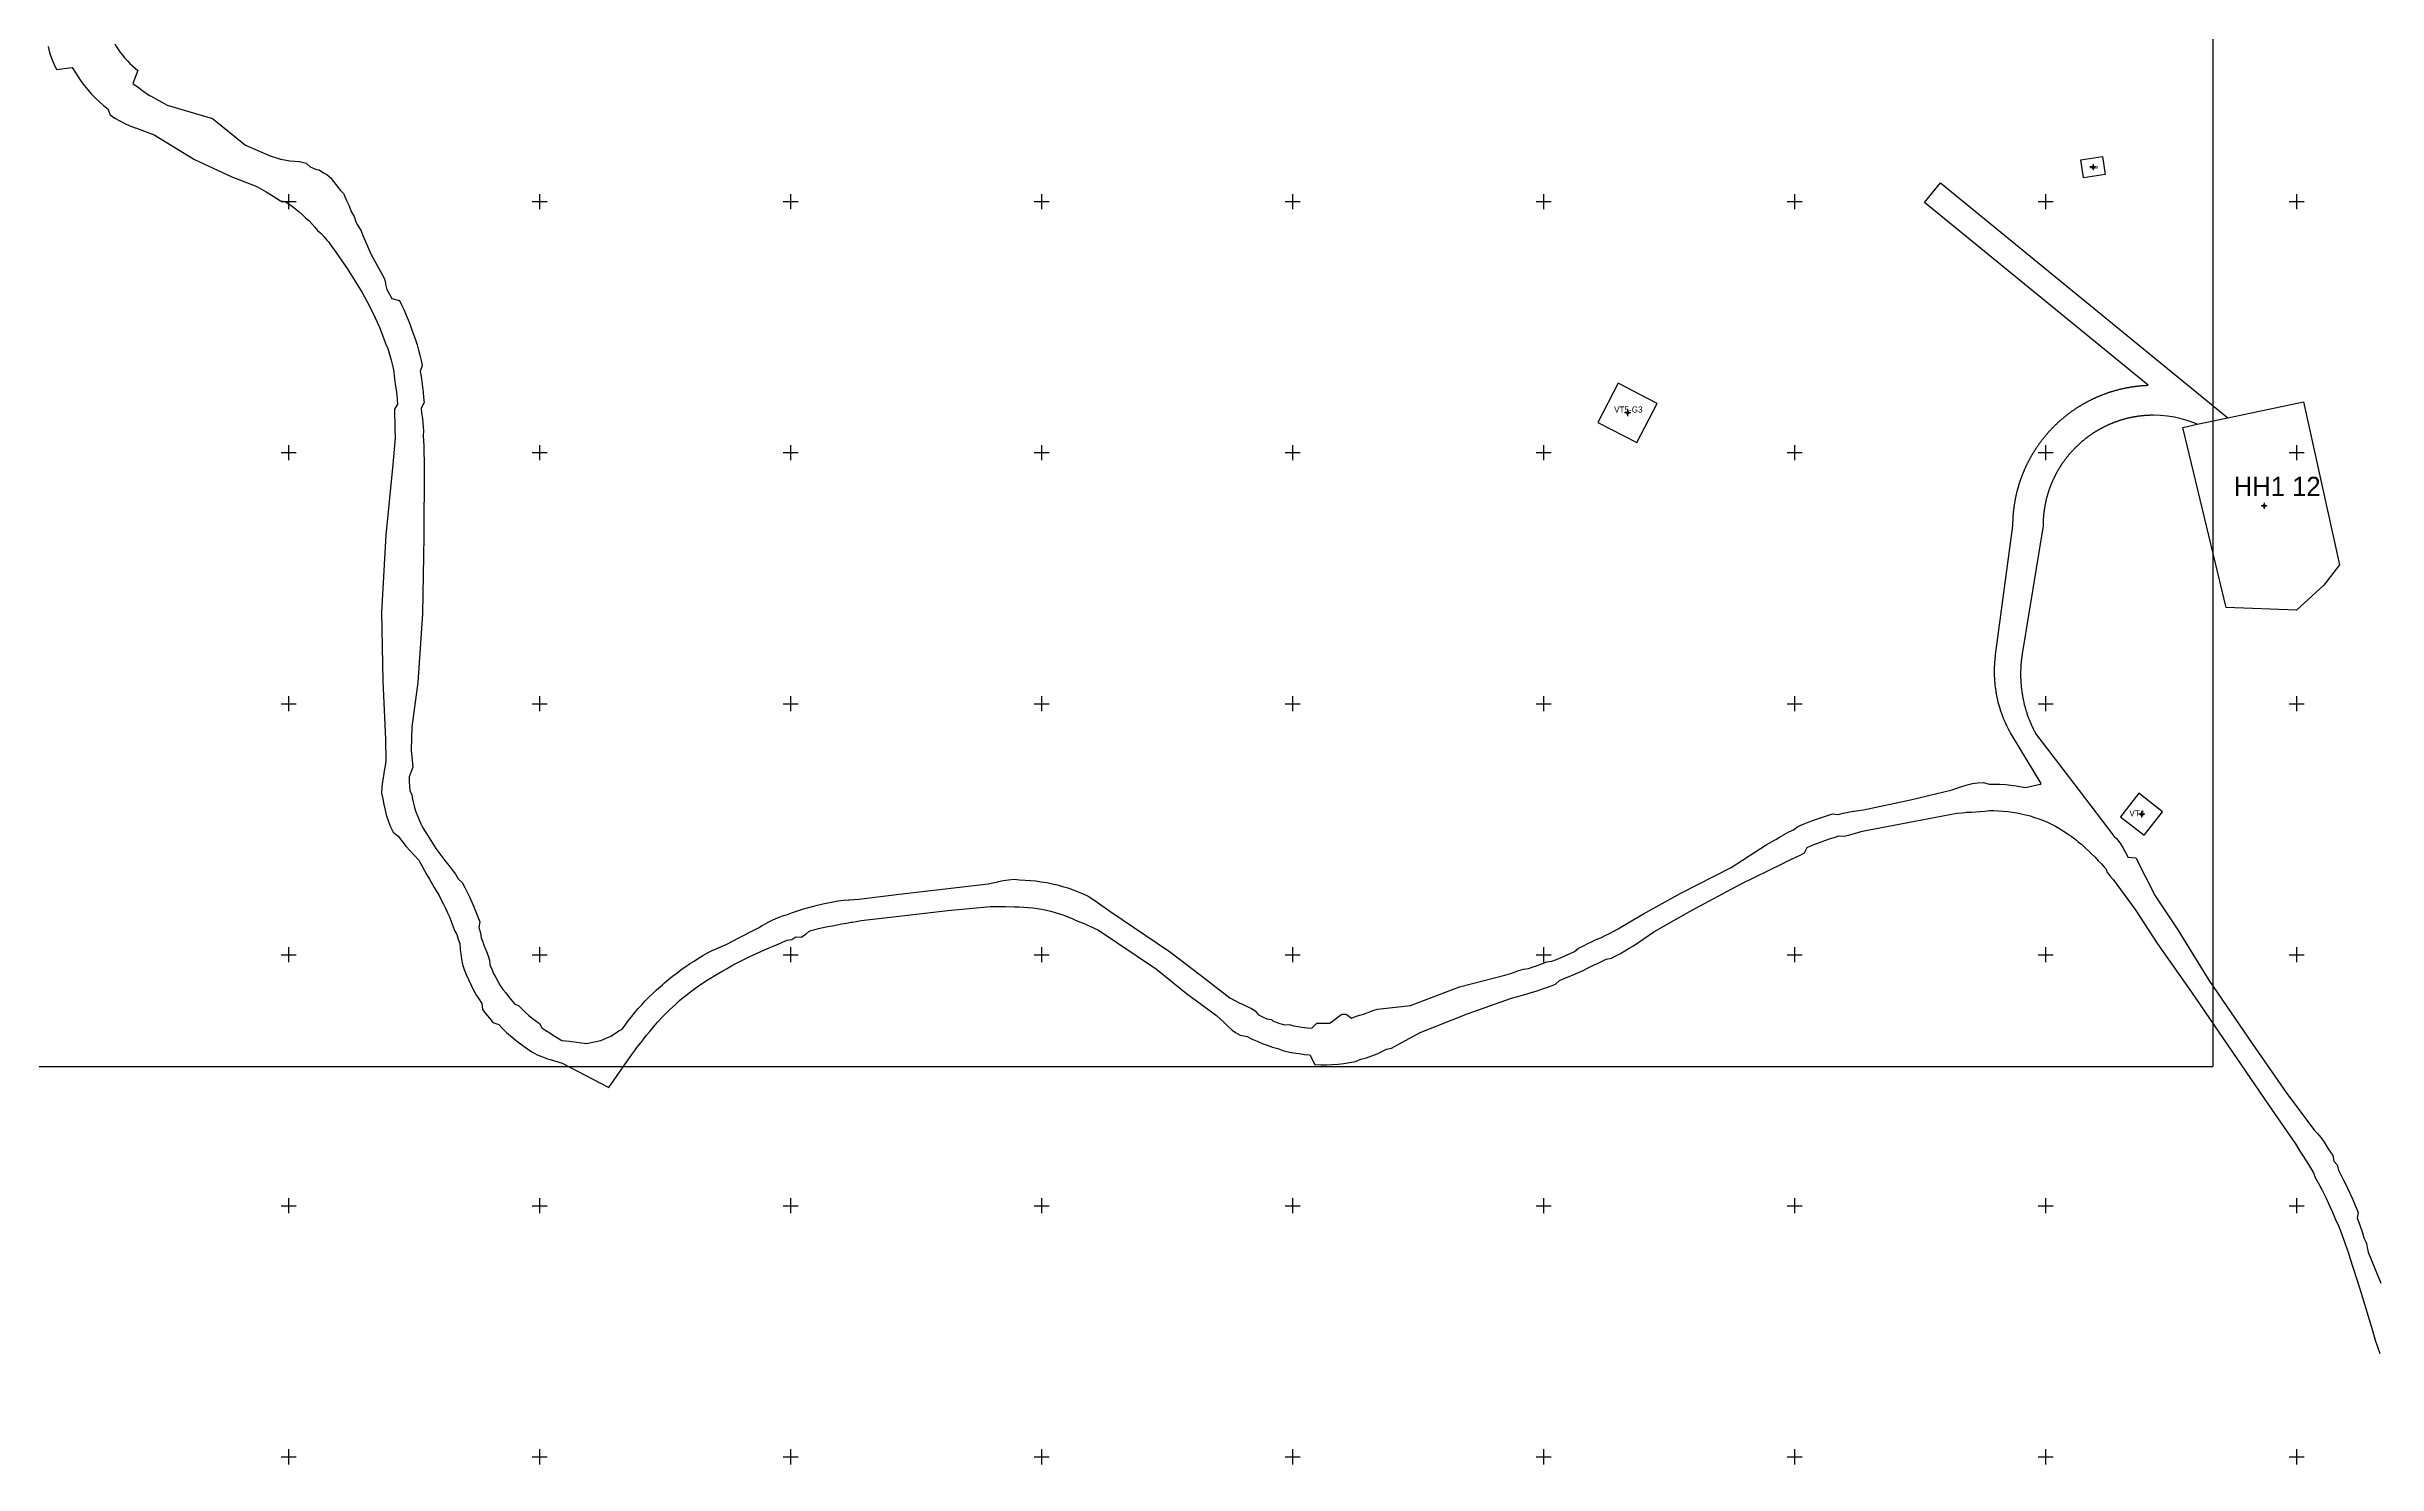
# Model space of a CAD drawing. Extents: x 542197 to 550482, y 1822129 to 1845893.
# Drawn here: x 546104 to 547032, y 1842097 to 1842662 of the extents above; entities that cross this region are included whole.
import ezdxf

# ---------------------------------------------------------------- set-up
doc = ezdxf.new("R2010")
doc.units = 0
for name, color, linetype in [('Level 11', 7, 'Continuous'), ('Level 28', 7, 'Continuous'), ('Level 30', 7, 'Continuous'), ('Level 63', 7, 'Continuous')]:
    doc.layers.add(name, color=color, linetype=linetype)

msp = doc.modelspace()

# ---------------------------------------------------------------- linework, layer by layer
at = {"layer": 'Level 11'}
for p, q in [((546918.23, 1842613.72), (546917.61, 1842613.72)), ((546918.86, 1842614.34), (546918.23, 1842613.72)), ((546918.23, 1842613.72), (546918.86, 1842613.09)), ((546918.86, 1842614.97), (546918.86, 1842614.34)), ((546919.48, 1842613.72), (546918.86, 1842614.34)), ((546918.86, 1842613.09), (546919.48, 1842613.72)), ((546918.86, 1842613.09), (546918.86, 1842612.47)), ((546920.11, 1842613.72), (546919.48, 1842613.72)), ((546732.8, 1842515.82), (546732.17, 1842515.82)), ((546733.42, 1842516.45), (546732.8, 1842515.82)), ((546732.8, 1842515.82), (546733.42, 1842515.2)), ((546733.42, 1842517.07), (546733.42, 1842516.45)), ((546734.05, 1842515.82), (546733.42, 1842516.45)), ((546733.42, 1842515.2), (546734.05, 1842515.82)), ((546733.42, 1842515.2), (546733.42, 1842514.57)), ((546734.67, 1842515.82), (546734.05, 1842515.82)), ((546986.42, 1842478.81), (546985.79, 1842478.81)), ((546987.04, 1842479.44), (546986.42, 1842478.81)), ((546986.42, 1842478.81), (546987.04, 1842478.19)), ((546987.04, 1842480.06), (546987.04, 1842479.44)), ((546987.67, 1842478.81), (546987.04, 1842479.44)), ((546987.04, 1842478.19), (546987.67, 1842478.81)), ((546987.04, 1842478.19), (546987.04, 1842477.56)), ((546988.29, 1842478.81), (546987.67, 1842478.81)), ((546938.21, 1842357.21), (546938.21, 1842356.58)), ((546937.58, 1842355.96), (546936.96, 1842355.96)), ((546938.21, 1842356.58), (546937.58, 1842355.96)), ((546937.58, 1842355.96), (546938.21, 1842355.33)), ((546938.83, 1842355.96), (546938.21, 1842356.58)), ((546938.21, 1842355.33), (546938.83, 1842355.96)), ((546938.21, 1842355.33), (546938.21, 1842354.71)), ((546939.46, 1842355.96), (546938.83, 1842355.96))]:
    msp.add_line(p, q, dxfattribs=at)
for centre in [(546918.86, 1842613.72), (546733.42, 1842515.82), (546987.04, 1842478.81), (546938.21, 1842355.96)]:
    msp.add_circle(centre, 0.15, dxfattribs=at)
at = {"layer": 'Level 30'}
msp.add_line((546960.42, 1842511.28), (546972.56, 1842513.87), dxfattribs=at)
for points in [[(546104.11, 1842661.73), (546104.77, 1842659.4), (546105.52, 1842657.1), (546106.46, 1842654.87), (546107.51, 1842652.68), (546113.8, 1842653.41), (546114.9, 1842651.53), (546116.08, 1842649.68), (546117.33, 1842647.89), (546118.65, 1842646.15), (546120.04, 1842644.46), (546121.5, 1842642.83), (546123.02, 1842641.25), (546124.6, 1842639.74), (546126.24, 1842638.3), (546127.94, 1842636.92), (546128.92, 1842634.54), (546130.77, 1842633.27), (546132.7, 1842632.13), (546134.7, 1842631.13), (546136.74, 1842630.22), (546138.8, 1842629.39), (546139.33, 1842629.19), (546146.4, 1842626.65), (546162.46, 1842616.72), (546177.29, 1842609.91), (546187.32, 1842605.95), (546191.08, 1842603.84), (546192.35, 1842603.07), (546195.27, 1842601.21), (546196.75, 1842600.35), (546198.61, 1842600.06), (546200.05, 1842599.09), (546201.46, 1842598.07), (546202.84, 1842597.01), (546204.18, 1842595.9), (546205.49, 1842594.75), (546206.75, 1842593.55), (546208.08, 1842592.41), (546209.26, 1842591.13), (546210.41, 1842589.81), (546211.5, 1842588.45), (546212.93, 1842587.33), (546214.11, 1842586.01), (546215.25, 1842584.64), (546215.8, 1842583.93), (546215.8, 1842583.93), (546216.41, 1842583.13), (546218.83, 1842579.92), (546223.28, 1842573.37), (546229.28, 1842563.78), (546230.21, 1842562.03), (546231.07, 1842560.35), (546232.83, 1842557.02), (546234.49, 1842553.65), (546235.28, 1842551.94), (546236.03, 1842550.22), (546236.76, 1842548.48), (546237.44, 1842546.73), (546238.09, 1842544.97), (546238.71, 1842543.19), (546239.53, 1842541.48), (546240.08, 1842539.67), (546240.84, 1842536.89), (546241.49, 1842534.19), (546241.89, 1842532.35), (546241.97, 1842530.45), (546242.48, 1842527.42), (546242.83, 1842524.87), (546243.05, 1842523), (546243.22, 1842521.13), (546243.36, 1842519.26), (546242.12, 1842517.32), (546242.18, 1842515.47), (546242.25, 1842511.76), (546242.32, 1842509.44), (546242.38, 1842505.93), (546241.46, 1842495.23), (546238.7, 1842467.19), (546237.01, 1842436.45), (546237.47, 1842408.98), (546238.61, 1842385.91), (546238.77, 1842377.2), (546238.42, 1842375.21), (546238.07, 1842373.23), (546237.72, 1842371.24), (546237.59, 1842370.52), (546237.39, 1842369.05), (546237.15, 1842366.73), (546237.04, 1842364.39), (546237.54, 1842362.11), (546237.89, 1842359.81), (546238.38, 1842357.54), (546238.87, 1842355.72), (546238.99, 1842355.29), (546239.71, 1842353.08), (546240.54, 1842350.91), (546241.6, 1842348.84), (546243.59, 1842347.27), (546244.93, 1842345.44), (546246.36, 1842343.69), (546246.73, 1842343.26), (546251.8, 1842337.65), (546255.08, 1842331.84), (546256.09, 1842330.12), (546257.97, 1842326.82), (546259.9, 1842323.56), (546260.81, 1842321.9), (546261.67, 1842320.21), (546262.5, 1842318.51), (546263.33, 1842316.69), (546264.04, 1842315.04), (546264.75, 1842313.28), (546265.42, 1842311.51), (546266.05, 1842309.72), (546266.98, 1842308.03), (546267.53, 1842306.21), (546268.15, 1842304.48), (546268.16, 1842304.41), (546268.33, 1842302.49), (546268.37, 1842302.01), (546268.54, 1842300.39), (546268.84, 1842298.22), (546269.25, 1842296.16), (546269.97, 1842294.11), (546270.77, 1842292.08), (546271.63, 1842290.08), (546272.55, 1842288.11), (546273.54, 1842286.18), (546274.88, 1842283.79), (546275.71, 1842282.4), (546276.89, 1842280.57), (546277.28, 1842278.18), (546278.6, 1842276.41), (546279.97, 1842274.68), (546281.4, 1842272.99), (546283.74, 1842272.15), (546285.25, 1842270.6), (546286.82, 1842269.09), (546288.43, 1842267.64), (546290.09, 1842266.24), (546291.8, 1842264.9), (546295.31, 1842262.35), (546297.15, 1842261.18), (546299.02, 1842260.08), (546301.07, 1842259.3), (546303.13, 1842258.6), (546304.17, 1842258.28), (546309.02, 1842256.86), (546327.57, 1842247.06), (546336.66, 1842260.29), (546337.87, 1842261.88), (546338.72, 1842262.99), (546340.27, 1842264.94), (546341.44, 1842266.45), (546342.59, 1842267.97), (546343.82, 1842269.43), (546345.04, 1842270.9), (546346.28, 1842272.34), (546346.96, 1842273.1), (546348.86, 1842275.15), (546350.19, 1842276.52), (546351.54, 1842277.87), (546352.92, 1842279.18), (546354.33, 1842280.47), (546355.01, 1842281.07), (546355.77, 1842281.72), (546357.23, 1842282.95), (546358.71, 1842284.15), (546360.2, 1842285.33), (546361.73, 1842286.47), (546363.29, 1842287.58), (546364.33, 1842288.3), (546366.46, 1842289.7), (546368.08, 1842290.71), (546369.72, 1842291.69), (546371.37, 1842292.63), (546373.02, 1842293.6), (546374.66, 1842294.58), (546375.08, 1842294.82), (546376.38, 1842295.57), (546378.12, 1842296.56), (546383.45, 1842299.2), (546389.63, 1842301.97), (546391.47, 1842302.76), (546392.72, 1842303.3), (546393.28, 1842303.54), (546395.05, 1842304.26), (546396.8, 1842305), (546398.54, 1842305.76), (546400.47, 1842306.04), (546402.06, 1842307.2), (546404.15, 1842307), (546406.09, 1842308.16), (546407.37, 1842309.34), (546408.22, 1842309.6), (546409.2, 1842309.88), (546411.04, 1842310.39), (546412.89, 1842310.86), (546414.75, 1842311.29), (546416.64, 1842311.58), (546418.51, 1842311.93), (546420.39, 1842312.25), (546422.27, 1842312.59), (546424.15, 1842312.94), (546424.62, 1842313.03), (546426.1, 1842313.28), (546428.07, 1842313.62), (546444.23, 1842315.45), (546462.58, 1842317.63), (546479.66, 1842319.22), (546481.67, 1842319.24), (546483.89, 1842319.27), (546485.54, 1842319.25), (546489.11, 1842319.12), (546491.01, 1842319.04), (546492.83, 1842318.98), (546494.64, 1842318.86), (546496.45, 1842318.68), (546498.25, 1842318.44), (546500.04, 1842318.13), (546501.82, 1842317.77), (546503.58, 1842317.35), (546505.34, 1842316.87), (546507.07, 1842316.34), (546508.79, 1842315.74), (546510.48, 1842315.09), (546512.15, 1842314.38), (546513.8, 1842313.62), (546515.52, 1842312.98), (546517.22, 1842312.28), (546522.62, 1842309.79), (546545.71, 1842294.25), (546557.72, 1842284.59), (546569.69, 1842275.78), (546572.76, 1842272.98), (546574.44, 1842271.28), (546575.9, 1842269.99), (546577.25, 1842269.08), (546579.02, 1842267.99), (546581.9, 1842267.37), (546583.85, 1842266.4), (546585.83, 1842265.51), (546588.16, 1842264.56), (546589.88, 1842263.92), (546591.95, 1842263.22), (546594.03, 1842262.6), (546596.09, 1842261.84), (546598.22, 1842261.36), (546600.36, 1842260.94), (546602.52, 1842260.6), (546604.68, 1842260.33), (546606.86, 1842260.13), (546608.88, 1842256.22), (546611.19, 1842256.17), (546613.5, 1842256.19), (546615.58, 1842256.27), (546618.11, 1842256.46), (546620.41, 1842256.71), (546622.69, 1842257.04), (546624.97, 1842257.44), (546627.13, 1842258.34), (546629.36, 1842258.89), (546631.51, 1842259.71), (546633.62, 1842260.59), (546634.67, 1842261.06), (546635.58, 1842261.49), (546637.39, 1842262.35), (546639.38, 1842262.74), (546650.79, 1842269.02), (546669.87, 1842276.57), (546687.2, 1842282.7), (546689.14, 1842283.22), (546690.07, 1842283.47), (546691.09, 1842283.74), (546693.07, 1842284.29), (546695.02, 1842284.9), (546696.98, 1842285.5), (546699.94, 1842286.52), (546700.85, 1842286.84), (546702.78, 1842287.54), (546704.7, 1842288.26), (546706.29, 1842289.8), (546708.19, 1842290.55), (546711.7, 1842292.01), (546711.95, 1842292.12), (546713.83, 1842292.93), (546715.69, 1842293.76), (546717.51, 1842294.67), (546719.36, 1842295.54), (546720.17, 1842295.93), (546721.2, 1842296.43), (546724.84, 1842298.25), (546726.98, 1842298.57), (546728.78, 1842299.53), (546730.57, 1842300.54), (546732.32, 1842301.58), (546734.05, 1842302.62), (546735.81, 1842303.57), (546743.83, 1842309.09), (546758.65, 1842317.51), (546778.45, 1842328.06), (546795.25, 1842336.36), (546797.04, 1842337.24), (546797.34, 1842337.39), (546798.76, 1842338.07), (546800.48, 1842338.87), (546802.16, 1842339.72), (546803.86, 1842340.54), (546804.96, 1842342.72), (546806.72, 1842343.48), (546808.49, 1842344.21), (546810.28, 1842344.9), (546810.65, 1842345.04), (546812.08, 1842345.56), (546813.9, 1842346.18), (546815.72, 1842346.76), (546817.56, 1842347.31), (546819.57, 1842347.2), (546821.42, 1842347.67), (546823.26, 1842348.16), (546825.1, 1842348.67), (546825.57, 1842348.79), (546827.02, 1842349.16), (546828.96, 1842349.66), (546847.86, 1842353.23), (546864.54, 1842356.39), (546866.54, 1842356.58), (546867.77, 1842356.69), (546868.48, 1842356.75), (546870.31, 1842356.85), (546872.15, 1842356.89), (546873.96, 1842357.05), (546875.77, 1842357.16), (546877.59, 1842357.42), (546879.41, 1842357.42), (546881.23, 1842357.35), (546883.05, 1842357.23), (546884.87, 1842357.04), (546886.68, 1842356.8), (546888.48, 1842356.49), (546890.26, 1842356.12), (546893.81, 1842355.27), (546895.56, 1842354.73), (546897.28, 1842354.13), (546899.08, 1842353.43), (546900.67, 1842352.75), (546902.32, 1842351.98), (546903.95, 1842351.16), (546905.56, 1842350.28), (546907.07, 1842349.26), (546908.61, 1842348.28), (546910.11, 1842347.25), (546911.58, 1842346.16), (546912.31, 1842345.59), (546913.01, 1842345.03), (546914.4, 1842343.86), (546915.75, 1842342.63), (546917.06, 1842341.37), (546918.33, 1842340.06), (546919.74, 1842338.87), (546920.93, 1842337.47), (546922.22, 1842336.16), (546923.48, 1842334.79), (546924.09, 1842334.09), (546924.38, 1842333.08), (546925.59, 1842331.49), (546926.92, 1842329.97), (546935.61, 1842318), (546944.53, 1842304.4), (546958.1, 1842285.14), (546988.83, 1842240.26), (546999.49, 1842224.74), (547001.59, 1842221.37), (547002.59, 1842219.71), (547004.67, 1842216.44), (547006.66, 1842213.11), (547007.38, 1842211.29), (547009.24, 1842207.9), (547010.13, 1842206.18), (547011.7, 1842203.02), (547012.68, 1842200.97), (547014.26, 1842197.44), (547015.74, 1842193.87), (547016.68, 1842192.15), (547018.02, 1842188.52), (547018.66, 1842186.69), (547018.66, 1842186.69), (547019.98, 1842183.04), (547020.65, 1842181.17), (547021.17, 1842179.24), (547025.3, 1842166.58), (547030.22, 1842150.35), (547031.31, 1842146.45), (547033.1, 1842141.15)], [(546130.75, 1842662.87), (546131.46, 1842661.65), (546132.22, 1842660.46), (546133.03, 1842659.31), (546133.88, 1842658.18), (546134.62, 1842657.28), (546134.62, 1842657.28), (546135.72, 1842656.04), (546136.7, 1842655.03), (546137.72, 1842654.05), (546138.78, 1842653.12), (546139.87, 1842652.23), (546137.86, 1842647.01), (546139.2, 1842646.09), (546140.53, 1842645.13), (546141.84, 1842644.15), (546143.2, 1842643.21), (546144.61, 1842642.32), (546144.97, 1842642.11), (546151.54, 1842638.42), (546169.62, 1842633.11), (546182.78, 1842622.48), (546192.68, 1842618.23), (546196.78, 1842616.9), (546200.57, 1842616.29), (546204.26, 1842615.93), (546206.96, 1842615.24), (546208.56, 1842613.84), (546211.1, 1842612.72), (546212.14, 1842612.66), (546213.83, 1842611.51), (546215.14, 1842610.74), (546216.17, 1842609.93), (546216.74, 1842609.42), (546217.78, 1842608.19), (546219.19, 1842606.28), (546220.67, 1842604.46), (546221.81, 1842603.27), (546222.11, 1842602.63), (546223.07, 1842600.41), (546224.09, 1842598.3), (546224.84, 1842596.02), (546226.03, 1842594.11), (546226.81, 1842591.94), (546227.28, 1842590.92), (546227.83, 1842590.09), (546228.83, 1842588.35), (546229.56, 1842586.46), (546232.76, 1842579.14), (546238.19, 1842569.21), (546238.51, 1842567.52), (546238.55, 1842567.06), (546239.05, 1842564.95), (546240.12, 1842563.18), (546241.1, 1842561.36), (546244.15, 1842560.57), (546245.07, 1842558.67), (546245.96, 1842556.75), (546246.81, 1842554.81), (546247.62, 1842552.86), (546248.39, 1842550.89), (546249.12, 1842548.9), (546250.52, 1842544.91), (546251.13, 1842542.88), (546251.7, 1842540.85), (546252.23, 1842538.8), (546252.72, 1842536.74), (546253.16, 1842534.67), (546252.38, 1842532.37), (546252.74, 1842530.31), (546253.06, 1842528.24), (546253.33, 1842526.17), (546253.57, 1842524.09), (546253.76, 1842522.01), (546253.92, 1842519.92), (546252.83, 1842517.78), (546252.9, 1842515.72), (546253.35, 1842513.65), (546253.63, 1842510.2), (546253.65, 1842508.84), (546253.64, 1842506.7), (546253.81, 1842502.7), (546253.93, 1842494.04), (546253.84, 1842466.56), (546253.28, 1842435.76), (546251.5, 1842408.39), (546249.11, 1842390.83), (546248.86, 1842381.43), (546249.49, 1842374.69), (546248.81, 1842373), (546248.01, 1842370.81), (546248, 1842370.08), (546248.02, 1842368.95), (546248.11, 1842367.17), (546248.29, 1842365.41), (546249.01, 1842363.72), (546249.3, 1842362), (546249.67, 1842360.3), (546250.13, 1842358.61), (546250.67, 1842356.96), (546251.29, 1842355.33), (546251.97, 1842353.72), (546252.69, 1842352.12), (546253.5, 1842350.57), (546254.38, 1842349.05), (546254.61, 1842348.68), (546258.65, 1842342.36), (546262.64, 1842337.04), (546263.9, 1842335.46), (546265.19, 1842333.78), (546266.4, 1842332.03), (546267.5, 1842330.22), (546269.17, 1842328.72), (546270.18, 1842326.85), (546271.16, 1842324.95), (546272.09, 1842323.03), (546273.03, 1842320.98), (546273.82, 1842319.13), (546274.62, 1842317.15), (546275.38, 1842315.15), (546276.09, 1842313.13), (546275.81, 1842310.81), (546276.43, 1842308.79), (546276.72, 1842306.76), (546277.44, 1842304.76), (546277.63, 1842304.19), (546278.11, 1842302.89), (546278.77, 1842301.25), (546279.46, 1842299.56), (546280.07, 1842297.85), (546280.15, 1842295.92), (546280.88, 1842294.23), (546281.66, 1842292.57), (546282.49, 1842290.93), (546283.62, 1842288.91), (546284.32, 1842287.74), (546285.31, 1842286.2), (546286.54, 1842284.81), (546287.63, 1842283.34), (546288.64, 1842282.06), (546289.95, 1842280.51), (546291.71, 1842279.65), (546292.96, 1842278.35), (546294.27, 1842277.1), (546295.61, 1842275.89), (546296.99, 1842274.73), (546298.41, 1842273.61), (546299.87, 1842272.55), (546300.92, 1842270.86), (546302.47, 1842269.87), (546304.05, 1842268.94), (546305.56, 1842267.89), (546307.12, 1842266.88), (546308.78, 1842265.89), (546310.39, 1842265.69), (546311.85, 1842265.55), (546318.66, 1842264.68), (546324.37, 1842265.78), (546328.3, 1842267.51), (546330.22, 1842268.71), (546331.47, 1842269.64), (546332.8, 1842270.29), (546334, 1842272.01), (546335.27, 1842273.67), (546336.55, 1842275.33), (546337.89, 1842276.94), (546339.25, 1842278.53), (546339.99, 1842279.36), (546340.65, 1842280.09), (546342.08, 1842281.62), (546343.54, 1842283.12), (546345.08, 1842284.54), (546346.6, 1842285.98), (546348.15, 1842287.39), (546348.89, 1842288.04), (546349.72, 1842288.77), (546351.33, 1842290.11), (546352.95, 1842291.43), (546354.62, 1842292.69), (546356.3, 1842293.93), (546358.01, 1842295.15), (546359.15, 1842295.94), (546359.74, 1842296.33), (546361.49, 1842297.47), (546363.26, 1842298.58), (546365.04, 1842299.69), (546366.86, 1842300.72), (546368.72, 1842301.68), (546370.63, 1842302.54), (546372.49, 1842303.34), (546374.33, 1842304.14), (546379.58, 1842306.93), (546385.65, 1842309.91), (546387.39, 1842310.91), (546388.57, 1842311.59), (546389.15, 1842311.92), (546390.99, 1842312.93), (546392.87, 1842313.84), (546394.8, 1842314.67), (546396.74, 1842315.46), (546398.74, 1842316.09), (546400.7, 1842316.8), (546402.68, 1842317.48), (546404.68, 1842318.11), (546405.61, 1842318.39), (546405.61, 1842318.39), (546408.7, 1842319.26), (546410.73, 1842319.77), (546412.77, 1842320.24), (546414.8, 1842320.74), (546416.86, 1842321.13), (546418.92, 1842321.48), (546421, 1842321.73), (546423.09, 1842321.88), (546423.61, 1842321.91), (546425.11, 1842322), (546427.11, 1842322.11), (546443.26, 1842324.07), (546461.61, 1842326.19), (546478.63, 1842328.26), (546480.6, 1842328.68), (546482.56, 1842329.1), (546482.77, 1842329.15), (546484.68, 1842329.52), (546486.84, 1842329.86), (546489.02, 1842330.05), (546491.2, 1842329.83), (546493.37, 1842329.76), (546495.54, 1842329.61), (546497.71, 1842329.39), (546499.86, 1842329.1), (546502.01, 1842328.74), (546504.14, 1842328.31), (546506.26, 1842327.81), (546508.36, 1842327.23), (546510.43, 1842326.59), (546512.49, 1842325.87), (546514.52, 1842325.09), (546516.53, 1842324.25), (546518.5, 1842323.33), (546520.35, 1842322.17), (546522.15, 1842320.96), (546527.09, 1842317.36), (546550.96, 1842301.31), (546563.2, 1842291.98), (546574.96, 1842282.88), (546578.65, 1842280.91), (546580.21, 1842280.14), (546581.9, 1842279.36), (546583.54, 1842278.54), (546585.12, 1842277.63), (546586.37, 1842276.08), (546588.03, 1842275.26), (546589.72, 1842274.5), (546591.58, 1842274.18), (546592.09, 1842273.69), (546593.42, 1842273.19), (546594.92, 1842272.56), (546596.69, 1842272.03), (546598.62, 1842272.15), (546600.41, 1842271.74), (546602.2, 1842271.39), (546603.62, 1842271.16), (546605.82, 1842270.88), (546607.65, 1842270.71), (546609.56, 1842272.76), (546611.32, 1842272.71), (546613.08, 1842272.73), (546614.66, 1842272.79), (546614.83, 1842272.8), (546616.37, 1842273.99), (546618.12, 1842275.22), (546619.53, 1842276.38), (546621.31, 1842276.35), (546623.37, 1842274.71), (546625, 1842275.35), (546626.65, 1842275.87), (546628.29, 1842276.39), (546629.11, 1842276.67), (546630.04, 1842277.04), (546631.91, 1842277.75), (546633.83, 1842278.32), (546646.94, 1842279.83), (546666.4, 1842287.21), (546684.51, 1842291.8), (546686.41, 1842292.42), (546687.32, 1842292.72), (546688.28, 1842293.04), (546690.13, 1842293.67), (546691.98, 1842294.27), (546693.96, 1842294.51), (546695.81, 1842295.14), (546696.78, 1842295.48), (546699.49, 1842296.45), (546701.32, 1842297.14), (546703.3, 1842297.44), (546705.12, 1842298.16), (546706.93, 1842298.91), (546708.49, 1842299.56), (546710.53, 1842300.44), (546712.32, 1842301.24), (546713.83, 1842302.62), (546715.6, 1842303.45), (546716.37, 1842303.82), (546717.36, 1842304.3), (546719.11, 1842305.16), (546720.85, 1842306.04), (546722.72, 1842306.69), (546724.44, 1842307.61), (546726.17, 1842308.51), (546727.91, 1842309.42), (546728.34, 1842309.64), (546729.66, 1842310.35), (546731.38, 1842311.37), (546739.72, 1842316.33), (546754.68, 1842324.52), (546774.64, 1842334.77), (546788.68, 1842343.77), (546792.2, 1842345.78), (546792.47, 1842345.96), (546793.96, 1842346.89), (546795.75, 1842347.96), (546797.62, 1842348.91), (546799.5, 1842349.82), (546801.24, 1842351.07), (546803.16, 1842351.9), (546805.11, 1842352.7), (546807.07, 1842353.46), (546807.47, 1842353.61), (546809.04, 1842354.18), (546811.03, 1842354.86), (546813.03, 1842355.5), (546815.04, 1842356.1), (546817.27, 1842355.9), (546819.29, 1842356.41), (546821.33, 1842356.83), (546823.39, 1842357.15), (546823.9, 1842357.23), (546825.39, 1842357.43), (546827.38, 1842357.71), (546846.19, 1842361.7), (546862.71, 1842365.66), (546864.62, 1842366.34), (546865.79, 1842366.76), (546866.59, 1842367.03), (546868.7, 1842367.68), (546870.83, 1842368.27), (546873.02, 1842368.52), (546875.22, 1842368.66), (546877.43, 1842367.98), (546879.61, 1842367.98), (546881.78, 1842367.9), (546883.95, 1842367.75), (546886.12, 1842367.53), (546888.28, 1842367.24), (546890.42, 1842366.87), (546891.91, 1842366.57), (546897.81, 1842367.94), (546898.25, 1842368.2), (546886.8, 1842387.01), (546886.8, 1842387.01), (546886.39, 1842387.7), (546886, 1842388.39), (546885.71, 1842388.92), (546885.24, 1842389.8), (546885.05, 1842390.16), (546884.79, 1842390.69), (546884.7, 1842390.87), (546884.52, 1842391.23), (546884.35, 1842391.59), (546884.18, 1842391.96), (546884.02, 1842392.32), (546883.86, 1842392.69), (546883.78, 1842392.87), (546883.62, 1842393.24), (546883.62, 1842393.24), (546883.39, 1842393.79), (546883.23, 1842394.16), (546882.94, 1842394.91), (546882.8, 1842395.28), (546882.52, 1842396.03), (546882.33, 1842396.6), (546882.2, 1842396.98), (546881.72, 1842398.5), (546881.49, 1842399.27), (546881.39, 1842399.66), (546881.39, 1842399.66), (546881.13, 1842400.62), (546880.94, 1842401.4), (546880.56, 1842403.16), (546880.41, 1842403.95), (546880.34, 1842404.34), (546880.34, 1842404.34), (546880.31, 1842404.54), (546880.21, 1842405.13), (546880.13, 1842405.72), (546880.13, 1842405.72), (546880.1, 1842405.92), (546880.04, 1842406.32), (546880.04, 1842406.32), (546879.99, 1842406.71), (546879.92, 1842407.31), (546879.86, 1842407.91), (546879.82, 1842408.3), (546879.79, 1842408.7), (546879.76, 1842409.1), (546879.73, 1842409.5), (546879.73, 1842409.5), (546879.7, 1842409.9), (546879.64, 1842411.3), (546879.63, 1842411.7), (546879.63, 1842411.9), (546879.62, 1842412.5), (546879.62, 1842412.9), (546879.62, 1842413.1), (546879.62, 1842413.3), (546879.62, 1842413.5), (546879.63, 1842413.7), (546879.63, 1842413.9), (546879.63, 1842414.1), (546879.64, 1842414.3), (546879.65, 1842414.5), (546879.65, 1842414.7), (546879.66, 1842414.9), (546879.67, 1842415.1), (546879.68, 1842415.3), (546879.69, 1842415.5), (546879.7, 1842415.7), (546879.71, 1842415.9), (546879.72, 1842416.1), (546879.74, 1842416.29), (546879.75, 1842416.49), (546879.77, 1842416.69), (546879.78, 1842416.89), (546879.8, 1842417.09), (546879.82, 1842417.29), (546879.84, 1842417.49), (546879.85, 1842417.69), (546879.87, 1842417.89), (546879.92, 1842418.29), (546879.94, 1842418.49), (546879.96, 1842418.68), (546879.99, 1842418.88), (546880.01, 1842419.08), (546880.04, 1842419.28), (546880.06, 1842419.48), (546886.96, 1842470.89), (546886.96, 1842471.05), (546886.96, 1842471.26), (546886.96, 1842471.47), (546886.96, 1842471.68), (546886.97, 1842471.89), (546886.97, 1842472.1), (546886.98, 1842472.32), (546886.98, 1842472.53), (546886.99, 1842472.74), (546886.99, 1842472.95), (546887, 1842473.16), (546887.01, 1842473.37), (546887.02, 1842473.58), (546887.03, 1842473.8), (546887.04, 1842474.01), (546887.06, 1842474.22), (546887.07, 1842474.43), (546887.08, 1842474.64), (546887.1, 1842474.85), (546887.11, 1842475.06), (546887.13, 1842475.27), (546887.15, 1842475.49), (546887.16, 1842475.7), (546887.18, 1842475.91), (546887.2, 1842476.12), (546887.22, 1842476.33), (546887.24, 1842476.54), (546887.26, 1842476.75), (546887.29, 1842476.96), (546887.31, 1842477.17), (546887.33, 1842477.38), (546887.36, 1842477.59), (546887.39, 1842477.8), (546887.41, 1842478.01), (546887.44, 1842478.22), (546887.47, 1842478.43), (546887.5, 1842478.64), (546887.53, 1842478.85), (546887.56, 1842479.06), (546887.59, 1842479.27), (546887.62, 1842479.48), (546887.65, 1842479.69), (546887.69, 1842479.9), (546887.72, 1842480.1), (546887.76, 1842480.31), (546887.79, 1842480.52), (546887.83, 1842480.73), (546887.87, 1842480.94), (546887.9, 1842481.15), (546887.94, 1842481.36), (546887.98, 1842481.56), (546888.02, 1842481.77), (546888.07, 1842481.98), (546888.11, 1842482.19), (546888.15, 1842482.39), (546888.2, 1842482.6), (546888.24, 1842482.81), (546888.29, 1842483.01), (546888.33, 1842483.22), (546888.38, 1842483.43), (546888.43, 1842483.63), (546888.47, 1842483.84), (546888.52, 1842484.04), (546888.57, 1842484.25), (546888.63, 1842484.46), (546888.68, 1842484.66), (546888.73, 1842484.87), (546888.78, 1842485.07), (546888.84, 1842485.28), (546888.89, 1842485.48), (546888.95, 1842485.68), (546889, 1842485.89), (546889.06, 1842486.09), (546889.12, 1842486.3), (546889.18, 1842486.5), (546889.24, 1842486.7), (546889.3, 1842486.91), (546889.36, 1842487.11), (546889.42, 1842487.31), (546889.48, 1842487.51), (546889.54, 1842487.71), (546889.61, 1842487.92), (546889.67, 1842488.12), (546889.74, 1842488.32), (546889.8, 1842488.52), (546889.87, 1842488.72), (546889.94, 1842488.92), (546890.01, 1842489.12), (546890.08, 1842489.32), (546890.15, 1842489.52), (546890.22, 1842489.72), (546890.29, 1842489.92), (546890.36, 1842490.12), (546890.44, 1842490.32), (546890.51, 1842490.52), (546890.58, 1842490.71), (546890.66, 1842490.91), (546890.73, 1842491.11), (546890.81, 1842491.31), (546890.89, 1842491.5), (546890.97, 1842491.7), (546891.05, 1842491.9), (546891.13, 1842492.09), (546891.21, 1842492.29), (546891.29, 1842492.48), (546891.37, 1842492.68), (546891.45, 1842492.87), (546891.54, 1842493.07), (546891.62, 1842493.26), (546891.71, 1842493.46), (546891.79, 1842493.65), (546891.88, 1842493.84), (546891.96, 1842494.04), (546892.05, 1842494.23), (546892.14, 1842494.42), (546892.23, 1842494.61), (546892.32, 1842494.8), (546892.41, 1842495), (546892.5, 1842495.19), (546892.59, 1842495.38), (546892.69, 1842495.57), (546892.78, 1842495.76), (546892.88, 1842495.95), (546892.97, 1842496.14), (546893.07, 1842496.32), (546893.16, 1842496.51), (546893.26, 1842496.7), (546893.36, 1842496.89), (546893.46, 1842497.08), (546893.56, 1842497.26), (546893.66, 1842497.45), (546893.76, 1842497.64), (546893.86, 1842497.82), (546893.96, 1842498.01), (546894.06, 1842498.19), (546894.17, 1842498.38), (546894.27, 1842498.56), (546894.38, 1842498.74), (546894.48, 1842498.93), (546894.59, 1842499.11), (546894.69, 1842499.29), (546894.8, 1842499.48), (546894.91, 1842499.66), (546895.02, 1842499.84), (546895.13, 1842500.02), (546895.24, 1842500.2), (546895.35, 1842500.38), (546895.46, 1842500.56), (546895.58, 1842500.74), (546895.69, 1842500.92), (546895.8, 1842501.1), (546895.92, 1842501.27), (546896.03, 1842501.45), (546896.15, 1842501.63), (546896.26, 1842501.81), (546896.38, 1842501.98), (546896.5, 1842502.16), (546896.62, 1842502.33), (546896.74, 1842502.51), (546896.86, 1842502.68), (546896.98, 1842502.86), (546897.1, 1842503.03), (546897.22, 1842503.2), (546897.34, 1842503.38), (546897.47, 1842503.55), (546897.59, 1842503.72), (546897.71, 1842503.89), (546897.84, 1842504.06), (546897.97, 1842504.23), (546898.09, 1842504.4), (546898.22, 1842504.57), (546898.35, 1842504.74), (546898.47, 1842504.91), (546898.6, 1842505.08), (546898.73, 1842505.24), (546898.86, 1842505.41), (546898.99, 1842505.58), (546899.13, 1842505.74), (546899.26, 1842505.91), (546899.39, 1842506.07), (546899.52, 1842506.24), (546899.66, 1842506.4), (546899.79, 1842506.57), (546899.93, 1842506.73), (546900.06, 1842506.89), (546900.2, 1842507.05), (546900.34, 1842507.21), (546900.47, 1842507.37), (546900.61, 1842507.53), (546900.75, 1842507.69), (546900.89, 1842507.85), (546901.03, 1842508.01), (546901.17, 1842508.17), (546901.31, 1842508.33), (546901.45, 1842508.49), (546901.6, 1842508.64), (546901.74, 1842508.8), (546901.88, 1842508.95), (546902.03, 1842509.11), (546902.17, 1842509.26), (546902.32, 1842509.42), (546902.46, 1842509.57), (546902.61, 1842509.72), (546902.76, 1842509.88), (546902.9, 1842510.03), (546903.05, 1842510.18), (546903.2, 1842510.33), (546903.35, 1842510.48), (546903.5, 1842510.63), (546903.65, 1842510.78), (546903.8, 1842510.93), (546903.95, 1842511.07), (546904.11, 1842511.22), (546904.26, 1842511.37), (546904.41, 1842511.51), (546904.57, 1842511.66), (546904.72, 1842511.8), (546904.87, 1842511.95), (546905.03, 1842512.09), (546905.19, 1842512.23), (546905.34, 1842512.38), (546905.5, 1842512.52), (546905.66, 1842512.66), (546905.82, 1842512.8), (546905.97, 1842512.94), (546906.13, 1842513.08), (546906.29, 1842513.22), (546906.45, 1842513.36), (546906.61, 1842513.49), (546906.78, 1842513.63), (546906.94, 1842513.77), (546907.1, 1842513.9), (546907.26, 1842514.04), (546907.43, 1842514.17), (546907.59, 1842514.31), (546907.75, 1842514.44), (546907.92, 1842514.57), (546908.08, 1842514.71), (546908.25, 1842514.84), (546908.42, 1842514.97), (546908.58, 1842515.1), (546908.75, 1842515.23), (546908.92, 1842515.36), (546909.09, 1842515.49), (546909.26, 1842515.61), (546909.42, 1842515.74), (546909.59, 1842515.87), (546909.76, 1842515.99), (546909.94, 1842516.12), (546910.11, 1842516.24), (546910.28, 1842516.37), (546910.45, 1842516.49), (546910.62, 1842516.61), (546910.8, 1842516.73), (546910.97, 1842516.85), (546911.14, 1842516.98), (546911.32, 1842517.09), (546911.49, 1842517.21), (546911.67, 1842517.33), (546911.84, 1842517.45), (546912.02, 1842517.57), (546912.2, 1842517.68), (546912.37, 1842517.8), (546912.55, 1842517.92), (546912.73, 1842518.03), (546912.91, 1842518.14), (546913.09, 1842518.26), (546913.27, 1842518.37), (546913.45, 1842518.48), (546913.63, 1842518.59), (546913.81, 1842518.7), (546913.99, 1842518.81), (546914.17, 1842518.92), (546914.35, 1842519.03), (546914.53, 1842519.14), (546914.71, 1842519.25), (546914.9, 1842519.35), (546915.08, 1842519.46), (546915.26, 1842519.56), (546915.45, 1842519.67), (546915.63, 1842519.77), (546915.82, 1842519.87), (546916, 1842519.98), (546916.19, 1842520.08), (546916.38, 1842520.18), (546916.56, 1842520.28), (546916.75, 1842520.38), (546916.94, 1842520.48), (546917.12, 1842520.57), (546917.31, 1842520.67), (546917.5, 1842520.77), (546917.69, 1842520.86), (546917.88, 1842520.96), (546918.07, 1842521.05), (546918.26, 1842521.15), (546918.45, 1842521.24), (546918.64, 1842521.33), (546918.83, 1842521.42), (546919.02, 1842521.52), (546919.21, 1842521.61), (546919.4, 1842521.7), (546919.6, 1842521.78), (546919.79, 1842521.87), (546919.98, 1842521.96), (546920.17, 1842522.05), (546920.37, 1842522.13), (546920.56, 1842522.22), (546920.76, 1842522.3), (546920.95, 1842522.38), (546921.14, 1842522.47), (546921.34, 1842522.55), (546921.54, 1842522.63), (546921.73, 1842522.71), (546921.93, 1842522.79), (546922.12, 1842522.87), (546922.32, 1842522.95), (546922.52, 1842523.03), (546922.71, 1842523.1), (546922.91, 1842523.18), (546923.11, 1842523.25), (546923.31, 1842523.33), (546923.51, 1842523.4), (546923.7, 1842523.48), (546923.9, 1842523.55), (546924.1, 1842523.62), (546924.3, 1842523.69), (546924.5, 1842523.76), (546924.7, 1842523.83), (546924.9, 1842523.9), (546925.1, 1842523.97), (546925.3, 1842524.03), (546925.5, 1842524.1), (546925.71, 1842524.17), (546925.91, 1842524.23), (546926.11, 1842524.29), (546926.31, 1842524.36), (546926.51, 1842524.42), (546926.71, 1842524.48), (546926.92, 1842524.54), (546927.12, 1842524.6), (546927.32, 1842524.66), (546927.53, 1842524.72), (546927.73, 1842524.78), (546927.93, 1842524.84), (546928.14, 1842524.89), (546928.34, 1842524.95), (546928.55, 1842525), (546928.75, 1842525.06), (546928.96, 1842525.11), (546929.16, 1842525.16), (546929.37, 1842525.22), (546929.57, 1842525.27), (546929.78, 1842525.32), (546929.98, 1842525.37), (546930.19, 1842525.41), (546930.4, 1842525.46), (546930.6, 1842525.51), (546930.81, 1842525.56), (546931.02, 1842525.6), (546931.22, 1842525.65), (546931.43, 1842525.69), (546931.64, 1842525.73), (546931.84, 1842525.78), (546932.05, 1842525.82), (546932.26, 1842525.86), (546932.47, 1842525.9), (546932.68, 1842525.94), (546932.88, 1842525.98), (546933.09, 1842526.01), (546933.3, 1842526.05), (546933.51, 1842526.09), (546933.72, 1842526.12), (546933.93, 1842526.16), (546934.13, 1842526.19), (546934.34, 1842526.22), (546934.55, 1842526.26), (546934.76, 1842526.29), (546934.97, 1842526.32), (546935.18, 1842526.35), (546935.39, 1842526.38), (546935.6, 1842526.4), (546935.81, 1842526.43), (546936.02, 1842526.46), (546936.23, 1842526.48), (546936.44, 1842526.51), (546936.65, 1842526.53), (546936.86, 1842526.56), (546937.07, 1842526.58), (546937.28, 1842526.6), (546937.49, 1842526.62), (546937.7, 1842526.64), (546937.91, 1842526.66), (546938.13, 1842526.68), (546938.34, 1842526.7), (546938.55, 1842526.72), (546938.76, 1842526.73), (546938.97, 1842526.75), (546939.18, 1842526.76), (546939.39, 1842526.78), (546939.6, 1842526.79), (546939.81, 1842526.8), (546940.03, 1842526.81), (546940.24, 1842526.82), (546940.45, 1842526.83), (546940.66, 1842526.84), (546940.87, 1842526.85), (546851.75, 1842599.7), (546858.08, 1842607.45), (546972.56, 1842513.87)], [(546923.7, 1842610.83), (546915.11, 1842609.5), (546914.01, 1842616.62), (546922.61, 1842617.94), (546923.7, 1842610.83)], [(546745.25, 1842519.58), (546729.67, 1842527.66), (546721.58, 1842512.07), (546737.17, 1842503.99), (546745.25, 1842519.58)], [(546972.56, 1842513.87), (547002.73, 1842520.3), (547017.12, 1842455.33), (547010.88, 1842447.16), (546999.94, 1842437.32), (546971.85, 1842438.31), (546954.68, 1842510.05), (546960.42, 1842511.28)], [(546960.42, 1842511.28), (546959.38, 1842511.71), (546956.73, 1842512.68), (546954.04, 1842513.47), (546951.29, 1842514.09), (546948.51, 1842514.54), (546945.71, 1842514.8), (546942.9, 1842514.89), (546942.71, 1842514.89), (546942.52, 1842514.89), (546942.34, 1842514.89), (546942.15, 1842514.88), (546941.96, 1842514.88), (546941.77, 1842514.87), (546941.59, 1842514.87), (546941.4, 1842514.86), (546941.21, 1842514.85), (546941.02, 1842514.85), (546940.84, 1842514.84), (546940.65, 1842514.83), (546940.46, 1842514.82), (546940.27, 1842514.81), (546940.09, 1842514.8), (546939.9, 1842514.78), (546939.71, 1842514.77), (546939.53, 1842514.76), (546939.34, 1842514.74), (546939.15, 1842514.72), (546938.96, 1842514.71), (546938.78, 1842514.69), (546938.59, 1842514.67), (546938.4, 1842514.65), (546938.22, 1842514.63), (546938.03, 1842514.61), (546937.84, 1842514.59), (546937.66, 1842514.57), (546937.47, 1842514.55), (546937.29, 1842514.52), (546937.1, 1842514.5), (546936.91, 1842514.47), (546936.73, 1842514.45), (546936.54, 1842514.42), (546936.36, 1842514.39), (546936.17, 1842514.36), (546935.99, 1842514.33), (546935.8, 1842514.3), (546935.62, 1842514.27), (546935.43, 1842514.24), (546935.25, 1842514.21), (546935.06, 1842514.18), (546934.88, 1842514.14), (546934.69, 1842514.11), (546934.51, 1842514.07), (546934.32, 1842514.03), (546934.14, 1842514), (546933.96, 1842513.96), (546933.77, 1842513.92), (546933.59, 1842513.88), (546933.41, 1842513.84), (546933.22, 1842513.8), (546933.04, 1842513.76), (546932.86, 1842513.71), (546932.68, 1842513.67), (546932.49, 1842513.63), (546932.31, 1842513.58), (546932.13, 1842513.54), (546931.95, 1842513.49), (546931.77, 1842513.44), (546931.58, 1842513.39), (546931.4, 1842513.35), (546931.22, 1842513.3), (546931.04, 1842513.25), (546930.86, 1842513.19), (546930.68, 1842513.14), (546930.5, 1842513.09), (546930.32, 1842513.04), (546930.14, 1842512.98), (546929.96, 1842512.93), (546929.78, 1842512.87), (546929.6, 1842512.81), (546929.43, 1842512.76), (546929.25, 1842512.7), (546929.07, 1842512.64), (546928.89, 1842512.58), (546928.71, 1842512.52), (546928.54, 1842512.46), (546928.36, 1842512.4), (546928.18, 1842512.33), (546928.01, 1842512.27), (546927.83, 1842512.21), (546927.65, 1842512.14), (546927.48, 1842512.08), (546927.3, 1842512.01), (546927.13, 1842511.94), (546926.95, 1842511.88), (546926.78, 1842511.81), (546926.6, 1842511.74), (546926.43, 1842511.67), (546926.26, 1842511.6), (546926.08, 1842511.52), (546925.91, 1842511.45), (546925.74, 1842511.38), (546925.56, 1842511.31), (546925.39, 1842511.23), (546925.22, 1842511.16), (546925.05, 1842511.08), (546924.88, 1842511), (546924.71, 1842510.93), (546924.54, 1842510.85), (546924.37, 1842510.77), (546924.2, 1842510.69), (546924.03, 1842510.61), (546923.86, 1842510.53), (546923.69, 1842510.45), (546923.52, 1842510.36), (546923.35, 1842510.28), (546923.18, 1842510.2), (546923.02, 1842510.11), (546922.85, 1842510.03), (546922.68, 1842509.94), (546922.52, 1842509.85), (546922.35, 1842509.77), (546922.18, 1842509.68), (546922.02, 1842509.59), (546921.85, 1842509.5), (546921.69, 1842509.41), (546921.53, 1842509.32), (546921.36, 1842509.23), (546921.2, 1842509.13), (546921.04, 1842509.04), (546920.87, 1842508.95), (546920.71, 1842508.85), (546920.55, 1842508.76), (546920.39, 1842508.66), (546920.23, 1842508.56), (546920.07, 1842508.47), (546919.91, 1842508.37), (546919.75, 1842508.27), (546919.59, 1842508.17), (546919.43, 1842508.07), (546919.27, 1842507.97), (546919.11, 1842507.87), (546918.96, 1842507.77), (546918.8, 1842507.66), (546918.64, 1842507.56), (546918.49, 1842507.46), (546918.33, 1842507.35), (546918.18, 1842507.25), (546918.02, 1842507.14), (546917.87, 1842507.03), (546917.71, 1842506.93), (546917.56, 1842506.82), (546917.41, 1842506.71), (546917.25, 1842506.6), (546917.1, 1842506.49), (546916.95, 1842506.38), (546916.8, 1842506.27), (546916.65, 1842506.16), (546916.5, 1842506.04), (546916.35, 1842505.93), (546916.2, 1842505.82), (546916.05, 1842505.7), (546915.9, 1842505.59), (546915.75, 1842505.47), (546915.61, 1842505.36), (546915.46, 1842505.24), (546915.31, 1842505.12), (546915.17, 1842505), (546915.02, 1842504.89), (546914.88, 1842504.77), (546914.73, 1842504.65), (546914.59, 1842504.52), (546914.45, 1842504.4), (546914.3, 1842504.28), (546914.16, 1842504.16), (546914.02, 1842504.04), (546913.88, 1842503.91), (546913.74, 1842503.79), (546913.6, 1842503.66), (546913.46, 1842503.54), (546913.32, 1842503.41), (546913.18, 1842503.29), (546913.04, 1842503.16), (546912.91, 1842503.03), (546912.77, 1842502.9), (546912.63, 1842502.77), (546912.5, 1842502.64), (546912.36, 1842502.51), (546912.23, 1842502.38), (546912.1, 1842502.25), (546911.96, 1842502.12), (546911.83, 1842501.99), (546911.7, 1842501.85), (546911.56, 1842501.72), (546911.43, 1842501.59), (546911.3, 1842501.45), (546911.17, 1842501.32), (546911.04, 1842501.18), (546910.91, 1842501.04), (546910.79, 1842500.91), (546910.66, 1842500.77), (546910.53, 1842500.63), (546910.41, 1842500.49), (546910.28, 1842500.35), (546910.15, 1842500.21), (546910.03, 1842500.07), (546909.9, 1842499.93), (546909.78, 1842499.79), (546909.66, 1842499.65), (546909.54, 1842499.51), (546909.41, 1842499.37), (546909.29, 1842499.22), (546909.17, 1842499.08), (546909.05, 1842498.93), (546908.93, 1842498.79), (546908.81, 1842498.64), (546908.7, 1842498.5), (546908.58, 1842498.35), (546908.46, 1842498.2), (546908.35, 1842498.06), (546908.23, 1842497.91), (546908.12, 1842497.76), (546908, 1842497.61), (546907.89, 1842497.46), (546907.78, 1842497.31), (546907.66, 1842497.16), (546907.55, 1842497.01), (546907.44, 1842496.86), (546907.33, 1842496.71), (546907.22, 1842496.56), (546907.11, 1842496.4), (546907, 1842496.25), (546906.89, 1842496.1), (546906.79, 1842495.94), (546906.68, 1842495.79), (546906.57, 1842495.63), (546906.47, 1842495.48), (546906.37, 1842495.32), (546906.26, 1842495.17), (546906.16, 1842495.01), (546906.06, 1842494.85), (546905.95, 1842494.7), (546905.85, 1842494.54), (546905.75, 1842494.38), (546905.65, 1842494.22), (546905.55, 1842494.06), (546905.45, 1842493.9), (546905.36, 1842493.74), (546905.26, 1842493.58), (546905.16, 1842493.42), (546905.07, 1842493.26), (546904.97, 1842493.1), (546904.88, 1842492.93), (546904.78, 1842492.77), (546904.69, 1842492.61), (546904.6, 1842492.45), (546904.51, 1842492.28), (546904.42, 1842492.12), (546904.33, 1842491.95), (546904.24, 1842491.79), (546904.15, 1842491.62), (546904.06, 1842491.46), (546903.97, 1842491.29), (546903.89, 1842491.13), (546903.8, 1842490.96), (546903.72, 1842490.79), (546903.63, 1842490.62), (546903.55, 1842490.46), (546903.46, 1842490.29), (546903.38, 1842490.12), (546903.3, 1842489.95), (546903.22, 1842489.78), (546903.14, 1842489.61), (546903.06, 1842489.44), (546902.98, 1842489.27), (546902.9, 1842489.1), (546902.83, 1842488.93), (546902.75, 1842488.76), (546902.67, 1842488.59), (546902.6, 1842488.41), (546902.52, 1842488.24), (546902.45, 1842488.07), (546902.38, 1842487.9), (546902.3, 1842487.72), (546902.23, 1842487.55), (546902.16, 1842487.38), (546902.09, 1842487.2), (546902.02, 1842487.03), (546901.96, 1842486.85), (546901.89, 1842486.68), (546901.82, 1842486.5), (546901.75, 1842486.33), (546901.69, 1842486.15), (546901.62, 1842485.98), (546901.56, 1842485.8), (546901.5, 1842485.62), (546901.43, 1842485.45), (546901.37, 1842485.27), (546901.31, 1842485.09), (546901.25, 1842484.91), (546901.19, 1842484.74), (546901.13, 1842484.56), (546901.08, 1842484.38), (546901.02, 1842484.2), (546900.96, 1842484.02), (546900.91, 1842483.84), (546900.85, 1842483.66), (546900.8, 1842483.48), (546900.74, 1842483.3), (546900.69, 1842483.12), (546900.64, 1842482.94), (546900.59, 1842482.76), (546900.54, 1842482.58), (546900.49, 1842482.4), (546900.44, 1842482.22), (546900.39, 1842482.04), (546900.35, 1842481.86), (546900.3, 1842481.67), (546900.25, 1842481.49), (546900.21, 1842481.31), (546900.16, 1842481.13), (546900.12, 1842480.95), (546900.08, 1842480.76), (546900.04, 1842480.58), (546900, 1842480.4), (546899.96, 1842480.21), (546899.92, 1842480.03), (546899.88, 1842479.85), (546899.84, 1842479.66), (546899.8, 1842479.48), (546899.77, 1842479.29), (546899.73, 1842479.11), (546899.7, 1842478.93), (546899.66, 1842478.74), (546899.63, 1842478.56), (546899.6, 1842478.37), (546899.57, 1842478.19), (546899.54, 1842478), (546899.51, 1842477.82), (546899.48, 1842477.63), (546899.45, 1842477.45), (546899.42, 1842477.26), (546899.39, 1842477.07), (546899.37, 1842476.89), (546899.34, 1842476.7), (546899.32, 1842476.52), (546899.29, 1842476.33), (546899.27, 1842476.14), (546899.25, 1842475.96), (546899.23, 1842475.77), (546899.21, 1842475.58), (546899.19, 1842475.4), (546899.17, 1842475.21), (546899.15, 1842475.02), (546899.13, 1842474.84), (546899.12, 1842474.65), (546899.1, 1842474.46), (546899.09, 1842474.28), (546899.07, 1842474.09), (546899.06, 1842473.9), (546899.05, 1842473.72), (546899.04, 1842473.53), (546899.03, 1842473.34), (546899.02, 1842473.15), (546899.01, 1842472.97), (546899, 1842472.78), (546898.99, 1842472.59), (546898.98, 1842472.4), (546898.98, 1842472.22), (546898.97, 1842472.03), (546898.97, 1842471.84), (546898.96, 1842471.65), (546898.96, 1842471.47), (546898.96, 1842471.28), (546898.96, 1842471.09), (546898.96, 1842470.9), (546898.96, 1842470.89), (546890.66, 1842419.86), (546890.64, 1842419.78), (546890.61, 1842419.58), (546890.58, 1842419.38), (546890.55, 1842419.18), (546890.52, 1842418.99), (546890.49, 1842418.79), (546890.46, 1842418.59), (546890.44, 1842418.39), (546890.41, 1842418.19), (546890.39, 1842417.99), (546890.36, 1842417.8), (546890.32, 1842417.4), (546890.3, 1842417.2), (546890.27, 1842417), (546890.25, 1842416.8), (546890.23, 1842416.6), (546890.22, 1842416.4), (546890.2, 1842416.21), (546890.18, 1842416.01), (546890.16, 1842415.81), (546890.15, 1842415.61), (546890.13, 1842415.41), (546890.12, 1842415.21), (546890.11, 1842415.01), (546890.09, 1842414.81), (546890.08, 1842414.61), (546890.07, 1842414.41), (546890.06, 1842414.21), (546890.05, 1842414.01), (546890.05, 1842413.81), (546890.04, 1842413.61), (546890.03, 1842413.41), (546890.03, 1842413.21), (546890.02, 1842413.01), (546890.02, 1842412.81), (546890.01, 1842412.61), (546890.01, 1842412.41), (546890.01, 1842412.21), (546890.01, 1842412.01), (546890.01, 1842411.81), (546890.02, 1842410.81), (546890.03, 1842410.21), (546890.05, 1842409.81), (546890.1, 1842408.81), (546890.14, 1842408.21), (546890.18, 1842407.62), (546890.22, 1842407.22), (546890.24, 1842407.02), (546890.28, 1842406.62), (546890.3, 1842406.42), (546890.35, 1842406.02), (546890.39, 1842405.63), (546890.5, 1842404.83), (546890.53, 1842404.64), (546890.59, 1842404.24), (546890.65, 1842403.84), (546890.71, 1842403.45), (546890.82, 1842402.86), (546890.93, 1842402.27), (546891.01, 1842401.88), (546891.09, 1842401.49), (546891.13, 1842401.29), (546891.49, 1842399.73), (546891.59, 1842399.34), (546891.69, 1842398.96), (546891.85, 1842398.38), (546891.96, 1842397.99), (546892.13, 1842397.42), (546892.25, 1842397.04), (546892.31, 1842396.84), (546892.31, 1842396.84), (546892.43, 1842396.46), (546892.55, 1842396.08), (546892.68, 1842395.7), (546892.81, 1842395.33), (546892.94, 1842394.95), (546892.94, 1842394.95), (546893.08, 1842394.57), (546893.22, 1842394.2), (546893.22, 1842394.2), (546893.44, 1842393.64), (546893.51, 1842393.45), (546893.66, 1842393.08), (546893.81, 1842392.71), (546894.04, 1842392.16), (546894.78, 1842390.52), (546894.78, 1842390.52), (546894.95, 1842390.15), (546895.21, 1842389.62), (546895.39, 1842389.26), (546895.76, 1842388.55), (546895.95, 1842388.19), (546913.34, 1842365.43), (546927.34, 1842347.12), (546928.19, 1842346.26), (546929.61, 1842344.58), (546930.74, 1842342.66), (546931.8, 1842340.72), (546932.3, 1842339.74), (546932.74, 1842338.83), (546935.87, 1842338.56), (546943.61, 1842323.5), (546952.59, 1842309.94), (546965.03, 1842289.9), (546982.29, 1842264.67), (546995.85, 1842245.09), (547007.12, 1842229.98), (547008.24, 1842228.77), (547008.93, 1842228.01), (547009.77, 1842227.01), (547010.94, 1842225.31), (547012.56, 1842222.7), (547014.43, 1842220.04), (547014.74, 1842217.82), (547016.17, 1842216.26), (547016.65, 1842214.16), (547018.57, 1842210.52), (547020.25, 1842207.15), (547020.4, 1842206.82), (547022.14, 1842203.08), (547022.97, 1842201.2), (547024.55, 1842197.39), (547024.12, 1842195.02), (547024.84, 1842193.11), (547026.21, 1842189.25), (547026.81, 1842187.3), (547027.7, 1842185.44), (547027.8, 1842184.93), (547028.07, 1842183.44), (547028.51, 1842181.49), (547033.57, 1842169.12)], [(546946.56, 1842356.99), (546937.18, 1842364.31), (546929.86, 1842354.93), (546939.24, 1842347.61), (546946.56, 1842356.99)]]:
    msp.add_lwpolyline(points, dxfattribs=at)
at = {"layer": 'Level 63'}
for p, q in [((546966.54, 1843085.48), (546966.54, 1842255.48)), ((546197, 1842600), (546203, 1842600)), ((546200, 1842597), (546200, 1842603)), ((546297, 1842600), (546303, 1842600)), ((546300, 1842597), (546300, 1842603)), ((546397, 1842600), (546403, 1842600)), ((546400, 1842597), (546400, 1842603)), ((546497, 1842600), (546503, 1842600)), ((546500, 1842597), (546500, 1842603)), ((546597, 1842600), (546603, 1842600)), ((546600, 1842597), (546600, 1842603)), ((546697, 1842600), (546703, 1842600)), ((546700, 1842597), (546700, 1842603)), ((546797, 1842600), (546803, 1842600)), ((546800, 1842597), (546800, 1842603)), ((546897, 1842600), (546903, 1842600)), ((546900, 1842597), (546900, 1842603)), ((546997, 1842600), (547003, 1842600)), ((547000, 1842597), (547000, 1842603)), ((546197, 1842500), (546203, 1842500)), ((546200, 1842497), (546200, 1842503)), ((546297, 1842500), (546303, 1842500)), ((546300, 1842497), (546300, 1842503)), ((546397, 1842500), (546403, 1842500)), ((546400, 1842497), (546400, 1842503)), ((546497, 1842500), (546503, 1842500)), ((546500, 1842497), (546500, 1842503)), ((546597, 1842500), (546603, 1842500)), ((546600, 1842497), (546600, 1842503)), ((546697, 1842500), (546703, 1842500)), ((546700, 1842497), (546700, 1842503)), ((546797, 1842500), (546803, 1842500)), ((546800, 1842497), (546800, 1842503)), ((546897, 1842500), (546903, 1842500)), ((546900, 1842497), (546900, 1842503)), ((546997, 1842500), (547003, 1842500)), ((547000, 1842497), (547000, 1842503)), ((546197, 1842400), (546203, 1842400)), ((546200, 1842397), (546200, 1842403)), ((546297, 1842400), (546303, 1842400)), ((546300, 1842397), (546300, 1842403)), ((546397, 1842400), (546403, 1842400)), ((546400, 1842397), (546400, 1842403)), ((546497, 1842400), (546503, 1842400)), ((546500, 1842397), (546500, 1842403)), ((546597, 1842400), (546603, 1842400)), ((546600, 1842397), (546600, 1842403)), ((546697, 1842400), (546703, 1842400)), ((546700, 1842397), (546700, 1842403)), ((546797, 1842400), (546803, 1842400)), ((546800, 1842397), (546800, 1842403)), ((546897, 1842400), (546903, 1842400)), ((546900, 1842397), (546900, 1842403)), ((546997, 1842400), (547003, 1842400)), ((547000, 1842397), (547000, 1842403)), ((546200, 1842297), (546200, 1842303)), ((546300, 1842297), (546300, 1842303)), ((546400, 1842297), (546400, 1842303)), ((546500, 1842297), (546500, 1842303)), ((546600, 1842297), (546600, 1842303)), ((546700, 1842297), (546700, 1842303)), ((546800, 1842297), (546800, 1842303)), ((546900, 1842297), (546900, 1842303)), ((547000, 1842297), (547000, 1842303)), ((546197, 1842300), (546203, 1842300)), ((546297, 1842300), (546303, 1842300)), ((546397, 1842300), (546403, 1842300)), ((546497, 1842300), (546503, 1842300)), ((546597, 1842300), (546603, 1842300)), ((546697, 1842300), (546703, 1842300)), ((546797, 1842300), (546803, 1842300)), ((546897, 1842300), (546903, 1842300)), ((546997, 1842300), (547003, 1842300)), ((545811.54, 1842255.48), (546966.54, 1842255.48)), ((546197, 1842200), (546203, 1842200)), ((546200, 1842197), (546200, 1842203)), ((546297, 1842200), (546303, 1842200)), ((546300, 1842197), (546300, 1842203)), ((546397, 1842200), (546403, 1842200)), ((546400, 1842197), (546400, 1842203)), ((546497, 1842200), (546503, 1842200)), ((546500, 1842197), (546500, 1842203)), ((546597, 1842200), (546603, 1842200)), ((546600, 1842197), (546600, 1842203)), ((546697, 1842200), (546703, 1842200)), ((546700, 1842197), (546700, 1842203)), ((546797, 1842200), (546803, 1842200)), ((546800, 1842197), (546800, 1842203)), ((546897, 1842200), (546903, 1842200)), ((546900, 1842197), (546900, 1842203)), ((546997, 1842200), (547003, 1842200)), ((547000, 1842197), (547000, 1842203)), ((546197, 1842100), (546203, 1842100)), ((546200, 1842097), (546200, 1842103)), ((546297, 1842100), (546303, 1842100)), ((546300, 1842097), (546300, 1842103)), ((546397, 1842100), (546403, 1842100)), ((546400, 1842097), (546400, 1842103)), ((546497, 1842100), (546503, 1842100)), ((546500, 1842097), (546500, 1842103)), ((546597, 1842100), (546603, 1842100)), ((546600, 1842097), (546600, 1842103)), ((546697, 1842100), (546703, 1842100)), ((546700, 1842097), (546700, 1842103)), ((546797, 1842100), (546803, 1842100)), ((546800, 1842097), (546800, 1842103)), ((546897, 1842100), (546903, 1842100)), ((546900, 1842097), (546900, 1842103)), ((546997, 1842100), (547003, 1842100)), ((547000, 1842097), (547000, 1842103))]:
    msp.add_line(p, q, dxfattribs=at)

# ---------------------------------------------------------------- texts
at = {"layer": 'Level 28'}
for s, height, p in [('TD29', 1.07, (546917.35, 1842613.14)), ('VT5-G3', 2.422, (546728.07, 1842515.96)), ('HH1 12', 7.634, (546974.93, 1842482.74)), ('VT4', 2.422, (546933.34, 1842355.15))]:
    msp.add_text(s, height=height, dxfattribs=at).set_placement(p)

doc.saveas('drawing.dxf')
